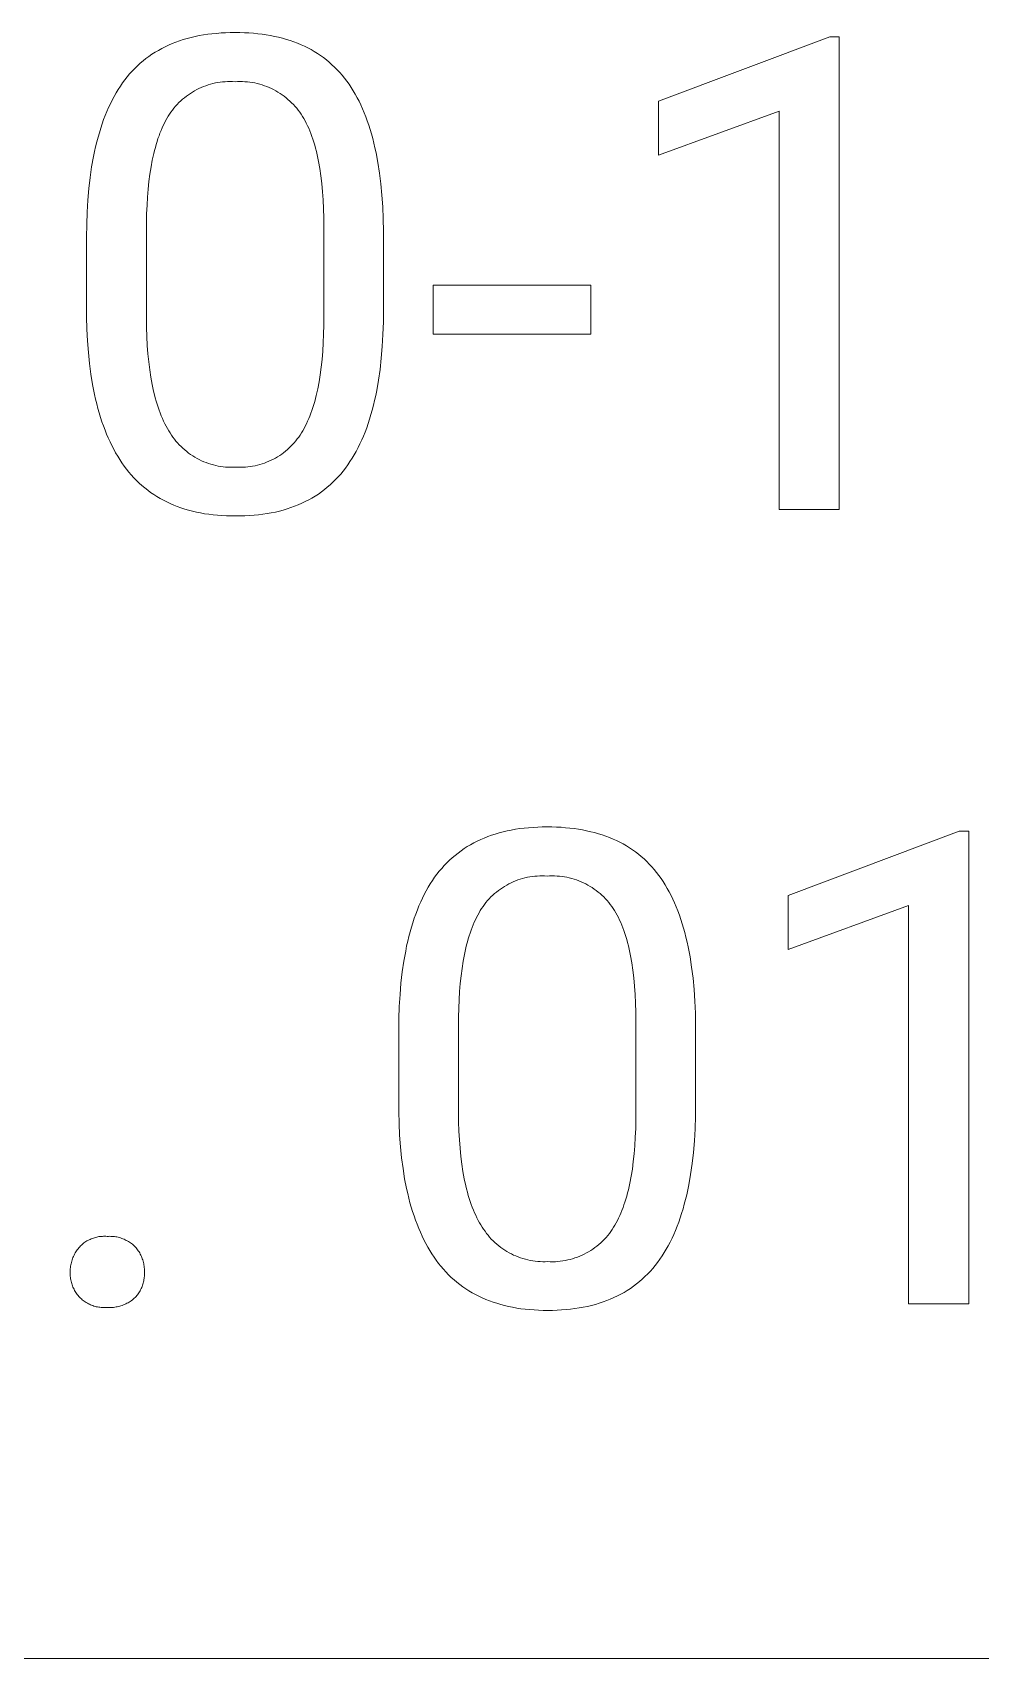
# Model space of a CAD drawing. Header units: millimetres. Extents: x 974 to 5700, y -47 to 3256.
# Drawn here: x 4645.2 to 4735.4, y 217.6 to 372.3 of the extents above; entities that cross this region are included whole.
import ezdxf

# ---------------------------------------------------------------- set-up
doc = ezdxf.new("R2010")
doc.units = ezdxf.units.MM
doc.header["$MEASUREMENT"] = 0
doc.layers.add('Domyślny', color=7, linetype='Continuous', true_color=0x000000)

msp = doc.modelspace()

# ---------------------------------------------------------------- linework, layer by layer
at = {"layer": 'Domyślny', "color": 18, "lineweight": 15, "true_color": 0x000000}
for p, q in [((4658.14, 371.07), (4658.48, 371.21)), ((4658.48, 371.21), (4658.82, 371.35)), ((4658.82, 371.35), (4659.18, 371.48)), ((4659.18, 371.48), (4659.54, 371.59)), ((4659.54, 371.59), (4659.91, 371.7)), ((4659.91, 371.7), (4660.28, 371.8)), ((4660.28, 371.8), (4660.66, 371.89)), ((4660.66, 371.89), (4661.06, 371.97)), ((4661.06, 371.97), (4661.45, 372.04)), ((4661.45, 372.04), (4661.86, 372.1)), ((4661.86, 372.1), (4662.27, 372.15)), ((4662.27, 372.15), (4662.7, 372.19)), ((4662.7, 372.19), (4663.13, 372.23)), ((4663.13, 372.23), (4663.56, 372.25)), ((4663.56, 372.25), (4664.01, 372.26)), ((4664.01, 372.26), (4664.46, 372.27)), ((4664.46, 372.27), (4664.91, 372.26)), ((4664.91, 372.26), (4665.35, 372.25)), ((4665.35, 372.25), (4665.78, 372.23)), ((4665.78, 372.23), (4666.21, 372.2)), ((4666.21, 372.2), (4666.63, 372.16)), ((4666.63, 372.16), (4667.04, 372.11)), ((4667.04, 372.11), (4667.44, 372.05)), ((4667.44, 372.05), (4667.84, 371.98)), ((4667.84, 371.98), (4668.23, 371.9)), ((4668.23, 371.9), (4668.61, 371.82)), ((4668.61, 371.82), (4668.98, 371.72)), ((4668.98, 371.72), (4669.35, 371.62)), ((4669.35, 371.62), (4669.71, 371.51)), ((4669.71, 371.51), (4670.06, 371.38)), ((4670.06, 371.38), (4670.4, 371.25)), ((4670.4, 371.25), (4670.74, 371.11)), ((4704.76, 365.75), (4721.05, 371.86)), ((4721.05, 371.86), (4721.94, 371.86)), ((4721.94, 371.86), (4721.94, 326.89)), ((4655.71, 369.57), (4655.98, 369.79)), ((4655.98, 369.79), (4656.27, 370)), ((4656.27, 370), (4656.56, 370.2)), ((4656.56, 370.2), (4656.86, 370.39)), ((4656.86, 370.39), (4657.17, 370.57)), ((4657.17, 370.57), (4657.49, 370.75)), ((4657.49, 370.75), (4657.81, 370.91)), ((4657.81, 370.91), (4658.14, 371.07)), ((4670.74, 371.11), (4671.06, 370.96)), ((4671.06, 370.96), (4671.38, 370.81)), ((4671.38, 370.81), (4671.7, 370.64)), ((4671.7, 370.64), (4672, 370.46)), ((4672, 370.46), (4672.3, 370.28)), ((4672.3, 370.28), (4672.59, 370.08)), ((4672.59, 370.08), (4672.88, 369.88)), ((4672.88, 369.88), (4673.15, 369.67)), ((4673.15, 369.67), (4673.42, 369.44)), ((4654.2, 368.05), (4654.43, 368.33)), ((4654.43, 368.33), (4654.67, 368.59)), ((4654.67, 368.59), (4654.92, 368.85)), ((4654.92, 368.85), (4655.17, 369.1)), ((4655.17, 369.1), (4655.44, 369.34)), ((4655.44, 369.34), (4655.71, 369.57)), ((4673.42, 369.44), (4673.68, 369.21)), ((4673.68, 369.21), (4673.94, 368.97)), ((4673.94, 368.97), (4674.18, 368.73)), ((4674.18, 368.73), (4674.42, 368.47)), ((4674.42, 368.47), (4674.66, 368.2)), ((4674.66, 368.2), (4674.88, 367.93)), ((4653.15, 366.53), (4653.34, 366.85)), ((4653.34, 366.85), (4653.55, 367.16)), ((4653.55, 367.16), (4653.76, 367.47)), ((4653.76, 367.47), (4653.97, 367.76)), ((4653.97, 367.76), (4654.2, 368.05)), ((4660.41, 366.61), (4660.21, 366.48)), ((4660.61, 366.73), (4660.41, 366.61)), ((4660.82, 366.84), (4660.61, 366.73)), ((4661.03, 366.94), (4660.82, 366.84)), ((4661.24, 367.04), (4661.03, 366.94)), ((4661.46, 367.13), (4661.24, 367.04)), ((4661.68, 367.21), (4661.46, 367.13)), ((4661.9, 367.29), (4661.68, 367.21)), ((4662.13, 367.36), (4661.9, 367.29)), ((4662.36, 367.41), (4662.13, 367.36)), ((4662.59, 367.47), (4662.36, 367.41)), ((4662.82, 367.51), (4662.59, 367.47)), ((4663.05, 367.55), (4662.82, 367.51)), ((4663.28, 367.57), (4663.05, 367.55)), ((4663.52, 367.59), (4663.28, 367.57)), ((4663.75, 367.61), (4663.52, 367.59)), ((4663.99, 367.61), (4663.75, 367.61)), ((4664.22, 367.61), (4663.99, 367.61)), ((4664.46, 367.59), (4664.22, 367.61)), ((4664.7, 367.61), (4664.46, 367.59)), ((4664.93, 367.61), (4664.7, 367.61)), ((4665.17, 367.61), (4664.93, 367.61)), ((4665.41, 367.59), (4665.17, 367.61)), ((4665.64, 367.57), (4665.41, 367.59)), ((4665.88, 367.55), (4665.64, 367.57)), ((4666.11, 367.51), (4665.88, 367.55)), ((4666.35, 367.47), (4666.11, 367.51)), ((4666.58, 367.41), (4666.35, 367.47)), ((4666.81, 367.36), (4666.58, 367.41)), ((4667.03, 367.29), (4666.81, 367.36)), ((4667.26, 367.21), (4667.03, 367.29)), ((4667.48, 367.13), (4667.26, 367.21)), ((4667.7, 367.04), (4667.48, 367.13)), ((4667.92, 366.94), (4667.7, 367.04)), ((4668.13, 366.84), (4667.92, 366.94)), ((4668.34, 366.72), (4668.13, 366.84)), ((4668.54, 366.61), (4668.34, 366.72)), ((4668.75, 366.48), (4668.54, 366.61)), ((4674.88, 367.93), (4675.1, 367.64)), ((4675.1, 367.64), (4675.31, 367.35)), ((4675.31, 367.35), (4675.51, 367.04)), ((4675.51, 367.04), (4675.71, 366.73)), ((4675.71, 366.73), (4675.9, 366.41)), ((4652.27, 364.75), (4652.43, 365.13)), ((4652.43, 365.13), (4652.6, 365.49)), ((4652.6, 365.49), (4652.78, 365.85)), ((4652.78, 365.85), (4652.96, 366.19)), ((4652.96, 366.19), (4653.15, 366.53)), ((4658.64, 365.07), (4658.5, 364.89)), ((4658.8, 365.25), (4658.64, 365.07)), ((4658.95, 365.43), (4658.8, 365.25)), ((4659.12, 365.6), (4658.95, 365.43)), ((4659.29, 365.76), (4659.12, 365.6)), ((4659.46, 365.92), (4659.29, 365.76)), ((4659.64, 366.07), (4659.46, 365.92)), ((4659.83, 366.21), (4659.64, 366.07)), ((4660.02, 366.35), (4659.83, 366.21)), ((4660.21, 366.48), (4660.02, 366.35)), ((4668.94, 366.35), (4668.75, 366.48)), ((4669.13, 366.21), (4668.94, 366.35)), ((4669.32, 366.06), (4669.13, 366.21)), ((4669.5, 365.91), (4669.32, 366.06)), ((4669.68, 365.75), (4669.5, 365.91)), ((4669.85, 365.59), (4669.68, 365.75)), ((4670.02, 365.42), (4669.85, 365.59)), ((4670.18, 365.24), (4670.02, 365.42)), ((4670.33, 365.06), (4670.18, 365.24)), ((4670.48, 364.88), (4670.33, 365.06)), ((4675.9, 366.41), (4676.08, 366.07)), ((4676.08, 366.07), (4676.26, 365.73)), ((4676.26, 365.73), (4676.43, 365.38)), ((4676.43, 365.38), (4676.59, 365.01)), ((4676.59, 365.01), (4676.75, 364.64)), ((4704.76, 360.59), (4704.76, 365.75)), ((4651.68, 363.16), (4651.82, 363.57)), ((4651.82, 363.57), (4651.96, 363.98)), ((4651.96, 363.98), (4652.11, 364.37)), ((4652.11, 364.37), (4652.27, 364.75)), ((4657.74, 363.66), (4657.63, 363.43)), ((4657.86, 363.88), (4657.74, 363.66)), ((4657.98, 364.1), (4657.86, 363.88)), ((4658.1, 364.3), (4657.98, 364.1)), ((4658.23, 364.5), (4658.1, 364.3)), ((4658.36, 364.7), (4658.23, 364.5)), ((4658.5, 364.89), (4658.36, 364.7)), ((4670.62, 364.68), (4670.48, 364.88)), ((4670.75, 364.49), (4670.62, 364.68)), ((4670.88, 364.29), (4670.75, 364.49)), ((4671.01, 364.08), (4670.88, 364.29)), ((4671.13, 363.86), (4671.01, 364.08)), ((4671.24, 363.64), (4671.13, 363.86)), ((4671.36, 363.4), (4671.24, 363.64)), ((4676.75, 364.64), (4676.9, 364.26)), ((4676.9, 364.26), (4677.05, 363.86)), ((4677.05, 363.86), (4677.18, 363.46)), ((4677.18, 363.46), (4677.32, 363.05)), ((4716.23, 364.79), (4704.76, 360.59)), ((4716.23, 326.89), (4716.23, 364.79)), ((4651.31, 361.86), (4651.43, 362.3)), ((4651.43, 362.3), (4651.55, 362.73)), ((4651.55, 362.73), (4651.68, 363.16)), ((4657.13, 362.18), (4657.05, 361.9)), ((4657.23, 362.44), (4657.13, 362.18)), ((4657.32, 362.7), (4657.23, 362.44)), ((4657.42, 362.95), (4657.32, 362.7)), ((4657.53, 363.19), (4657.42, 362.95)), ((4657.63, 363.43), (4657.53, 363.19)), ((4671.47, 363.16), (4671.36, 363.4)), ((4671.57, 362.91), (4671.47, 363.16)), ((4671.67, 362.66), (4671.57, 362.91)), ((4671.77, 362.39), (4671.67, 362.66)), ((4671.86, 362.12), (4671.77, 362.39)), ((4671.95, 361.84), (4671.86, 362.12)), ((4677.32, 363.05), (4677.44, 362.63)), ((4677.44, 362.63), (4677.56, 362.2)), ((4677.56, 362.2), (4677.67, 361.76)), ((4650.82, 359.49), (4651, 360.47)), ((4651, 360.47), (4651.09, 360.94)), ((4651.09, 360.94), (4651.2, 361.4)), ((4651.2, 361.4), (4651.31, 361.86)), ((4656.73, 360.75), (4656.59, 360.13)), ((4656.8, 361.05), (4656.73, 360.75)), ((4656.88, 361.34), (4656.8, 361.05)), ((4656.96, 361.63), (4656.88, 361.34)), ((4657.05, 361.9), (4656.96, 361.63)), ((4672.04, 361.56), (4671.95, 361.84)), ((4672.12, 361.26), (4672.04, 361.56)), ((4672.2, 360.96), (4672.12, 361.26)), ((4672.27, 360.65), (4672.2, 360.96)), ((4672.4, 360.01), (4672.27, 360.65)), ((4677.67, 361.76), (4677.78, 361.3)), ((4677.78, 361.3), (4677.88, 360.84)), ((4677.88, 360.84), (4678.06, 359.89)), ((4650.68, 358.47), (4650.82, 359.49)), ((4656.47, 359.48), (4656.36, 358.81)), ((4656.59, 360.13), (4656.47, 359.48)), ((4672.52, 359.34), (4672.4, 360.01)), ((4672.63, 358.63), (4672.52, 359.34)), ((4678.06, 359.89), (4678.21, 358.9)), ((4678.21, 358.9), (4678.34, 357.87)), ((4650.46, 356.32), (4650.56, 357.42)), ((4650.56, 357.42), (4650.68, 358.47)), ((4656.19, 357.38), (4656.13, 356.62)), ((4656.27, 358.11), (4656.19, 357.38)), ((4656.36, 358.81), (4656.27, 358.11)), ((4672.71, 357.9), (4672.63, 358.63)), ((4672.78, 357.13), (4672.71, 357.9)), ((4678.34, 357.87), (4678.44, 356.8)), ((4650.39, 355.19), (4650.46, 356.32)), ((4656.09, 355.84), (4656.05, 355.02)), ((4656.13, 356.62), (4656.09, 355.84)), ((4672.84, 356.34), (4672.78, 357.13)), ((4672.88, 355.51), (4672.84, 356.34)), ((4678.44, 356.8), (4678.52, 355.7)), ((4650.35, 354.01), (4650.39, 355.19)), ((4656.05, 355.02), (4656.04, 354.18)), ((4656.04, 354.18), (4656.04, 345.09)), ((4672.9, 354.65), (4672.88, 355.51)), ((4672.91, 353.76), (4672.9, 354.65)), ((4678.52, 355.7), (4678.57, 354.55)), ((4678.57, 354.55), (4678.59, 353.37)), ((4650.34, 352.8), (4650.35, 354.01)), ((4650.34, 345.21), (4650.34, 352.8)), ((4672.91, 344.44), (4672.91, 353.76)), ((4678.59, 353.37), (4678.59, 345.98)), ((4683.31, 343.59), (4683.31, 348.23)), ((4683.31, 348.23), (4698.31, 348.23)), ((4698.31, 348.23), (4698.31, 343.59)), ((4650.37, 344.05), (4650.34, 345.21)), ((4656.04, 345.09), (4656.05, 344.2)), ((4678.59, 345.98), (4678.58, 344.75)), ((4650.43, 342.93), (4650.37, 344.05)), ((4656.05, 344.2), (4656.07, 343.34)), ((4672.86, 342.75), (4672.89, 343.58)), ((4672.89, 343.58), (4672.91, 344.44)), ((4678.54, 343.56), (4678.47, 342.41)), ((4678.58, 344.75), (4678.54, 343.56)), ((4698.31, 343.59), (4683.31, 343.59)), ((4650.51, 341.84), (4650.43, 342.93)), ((4650.62, 340.79), (4650.51, 341.84)), ((4656.07, 343.34), (4656.11, 342.51)), ((4656.11, 342.51), (4656.17, 341.71)), ((4672.74, 341.17), (4672.81, 341.95)), ((4672.81, 341.95), (4672.86, 342.75)), ((4678.47, 342.41), (4678.38, 341.3)), ((4650.75, 339.77), (4650.62, 340.79)), ((4656.17, 341.71), (4656.25, 340.93)), ((4656.25, 340.93), (4656.34, 340.19)), ((4672.57, 339.72), (4672.66, 340.43)), ((4672.66, 340.43), (4672.74, 341.17)), ((4678.38, 341.3), (4678.26, 340.23)), ((4650.91, 338.79), (4650.75, 339.77)), ((4651.09, 337.85), (4650.91, 338.79)), ((4656.34, 340.19), (4656.44, 339.48)), ((4656.44, 339.48), (4656.57, 338.79)), ((4656.57, 338.79), (4656.71, 338.14)), ((4672.33, 338.38), (4672.46, 339.03)), ((4672.46, 339.03), (4672.57, 339.72)), ((4678.12, 339.21), (4677.94, 338.22)), ((4678.26, 340.23), (4678.12, 339.21)), ((4651.19, 337.4), (4651.09, 337.85)), ((4651.3, 336.95), (4651.19, 337.4)), ((4656.71, 338.14), (4656.79, 337.82)), ((4656.79, 337.82), (4656.87, 337.51)), ((4656.87, 337.51), (4656.95, 337.21)), ((4656.95, 337.21), (4657.04, 336.91)), ((4672.04, 337.16), (4672.12, 337.45)), ((4672.12, 337.45), (4672.19, 337.75)), ((4672.19, 337.75), (4672.33, 338.38)), ((4677.74, 337.27), (4677.63, 336.81)), ((4677.85, 337.74), (4677.74, 337.27)), ((4677.94, 338.22), (4677.85, 337.74)), ((4651.42, 336.51), (4651.3, 336.95)), ((4651.54, 336.08), (4651.42, 336.51)), ((4651.66, 335.66), (4651.54, 336.08)), ((4651.8, 335.25), (4651.66, 335.66)), ((4657.04, 336.91), (4657.14, 336.63)), ((4657.14, 336.63), (4657.23, 336.35)), ((4657.23, 336.35), (4657.34, 336.08)), ((4657.34, 336.08), (4657.44, 335.81)), ((4657.44, 335.81), (4657.55, 335.56)), ((4671.48, 335.54), (4671.58, 335.79)), ((4671.58, 335.79), (4671.68, 336.05)), ((4671.68, 336.05), (4671.78, 336.31)), ((4671.78, 336.31), (4671.87, 336.59)), ((4671.87, 336.59), (4671.95, 336.87)), ((4671.95, 336.87), (4672.04, 337.16)), ((4677.39, 335.92), (4677.27, 335.5)), ((4677.52, 336.36), (4677.39, 335.92)), ((4677.63, 336.81), (4677.52, 336.36)), ((4651.94, 334.85), (4651.8, 335.25)), ((4652.09, 334.45), (4651.94, 334.85)), ((4652.24, 334.07), (4652.09, 334.45)), ((4657.55, 335.56), (4657.67, 335.31)), ((4657.67, 335.31), (4657.78, 335.06)), ((4657.78, 335.06), (4657.91, 334.83)), ((4657.91, 334.83), (4658.03, 334.6)), ((4658.03, 334.6), (4658.16, 334.38)), ((4658.16, 334.38), (4658.29, 334.18)), ((4658.29, 334.18), (4658.41, 333.98)), ((4670.66, 333.98), (4670.79, 334.18)), ((4670.79, 334.18), (4670.91, 334.39)), ((4670.91, 334.39), (4671.03, 334.6)), ((4671.03, 334.6), (4671.15, 334.83)), ((4671.15, 334.83), (4671.26, 335.06)), ((4671.26, 335.06), (4671.37, 335.29)), ((4671.37, 335.29), (4671.48, 335.54)), ((4676.84, 334.27), (4676.68, 333.88)), ((4676.99, 334.67), (4676.84, 334.27)), ((4677.13, 335.08), (4676.99, 334.67)), ((4677.27, 335.5), (4677.13, 335.08)), ((4652.4, 333.7), (4652.24, 334.07)), ((4652.57, 333.33), (4652.4, 333.7)), ((4652.74, 332.98), (4652.57, 333.33)), ((4652.92, 332.63), (4652.74, 332.98)), ((4653.1, 332.29), (4652.92, 332.63)), ((4658.41, 333.98), (4658.55, 333.78)), ((4658.55, 333.78), (4658.69, 333.59)), ((4658.69, 333.59), (4658.84, 333.41)), ((4658.84, 333.41), (4659, 333.23)), ((4659, 333.23), (4659.16, 333.05)), ((4659.16, 333.05), (4659.33, 332.88)), ((4659.33, 332.88), (4659.5, 332.72)), ((4659.5, 332.72), (4659.68, 332.56)), ((4659.68, 332.56), (4659.86, 332.41)), ((4669.27, 332.44), (4669.44, 332.59)), ((4669.44, 332.59), (4669.62, 332.75)), ((4669.62, 332.75), (4669.78, 332.91)), ((4669.78, 332.91), (4669.94, 333.08)), ((4669.94, 333.08), (4670.1, 333.25)), ((4670.1, 333.25), (4670.25, 333.42)), ((4670.25, 333.42), (4670.39, 333.61)), ((4670.39, 333.61), (4670.53, 333.79)), ((4670.53, 333.79), (4670.66, 333.98)), ((4676.17, 332.78), (4675.99, 332.43)), ((4676.35, 333.14), (4676.17, 332.78)), ((4676.52, 333.51), (4676.35, 333.14)), ((4676.68, 333.88), (4676.52, 333.51)), ((4653.3, 331.96), (4653.1, 332.29)), ((4653.5, 331.64), (4653.3, 331.96)), ((4653.7, 331.33), (4653.5, 331.64)), ((4653.91, 331.03), (4653.7, 331.33)), ((4654.13, 330.74), (4653.91, 331.03)), ((4659.86, 332.41), (4660.05, 332.26)), ((4660.05, 332.26), (4660.24, 332.13)), ((4660.24, 332.13), (4660.44, 331.99)), ((4660.44, 331.99), (4660.65, 331.87)), ((4660.65, 331.87), (4660.85, 331.75)), ((4660.85, 331.75), (4661.06, 331.64)), ((4661.06, 331.64), (4661.28, 331.54)), ((4661.28, 331.54), (4661.5, 331.44)), ((4661.5, 331.44), (4661.72, 331.36)), ((4661.72, 331.36), (4661.94, 331.28)), ((4661.94, 331.28), (4662.17, 331.2)), ((4662.17, 331.2), (4662.4, 331.14)), ((4662.4, 331.14), (4662.63, 331.08)), ((4662.63, 331.08), (4662.86, 331.03)), ((4662.86, 331.03), (4663.1, 330.99)), ((4663.1, 330.99), (4663.33, 330.96)), ((4665.91, 330.98), (4666.14, 331.01)), ((4666.14, 331.01), (4666.37, 331.06)), ((4666.37, 331.06), (4666.59, 331.11)), ((4666.59, 331.11), (4666.82, 331.17)), ((4666.82, 331.17), (4667.04, 331.24)), ((4667.04, 331.24), (4667.26, 331.31)), ((4667.26, 331.31), (4667.47, 331.39)), ((4667.47, 331.39), (4667.69, 331.48)), ((4667.69, 331.48), (4667.9, 331.58)), ((4667.9, 331.58), (4668.11, 331.68)), ((4668.11, 331.68), (4668.31, 331.79)), ((4668.31, 331.79), (4668.51, 331.91)), ((4668.51, 331.91), (4668.71, 332.03)), ((4668.71, 332.03), (4668.9, 332.16)), ((4668.9, 332.16), (4669.08, 332.3)), ((4669.08, 332.3), (4669.27, 332.44)), ((4675.19, 331.14), (4674.98, 330.84)), ((4675.4, 331.45), (4675.19, 331.14)), ((4675.61, 331.77), (4675.4, 331.45)), ((4675.8, 332.09), (4675.61, 331.77)), ((4675.99, 332.43), (4675.8, 332.09)), ((4654.36, 330.45), (4654.13, 330.74)), ((4654.59, 330.18), (4654.36, 330.45)), ((4654.83, 329.91), (4654.59, 330.18)), ((4655.08, 329.66), (4654.83, 329.91)), ((4655.34, 329.41), (4655.08, 329.66)), ((4663.33, 330.96), (4663.57, 330.94)), ((4663.57, 330.94), (4663.81, 330.92)), ((4663.81, 330.92), (4664.05, 330.91)), ((4664.05, 330.91), (4664.28, 330.91)), ((4664.28, 330.91), (4664.52, 330.92)), ((4664.52, 330.92), (4664.75, 330.91)), ((4664.75, 330.91), (4664.99, 330.91)), ((4664.99, 330.91), (4665.22, 330.91)), ((4665.22, 330.91), (4665.45, 330.93)), ((4665.45, 330.93), (4665.68, 330.95)), ((4665.68, 330.95), (4665.91, 330.98)), ((4673.78, 329.49), (4673.51, 329.25)), ((4674.03, 329.74), (4673.78, 329.49)), ((4674.28, 330), (4674.03, 329.74)), ((4674.52, 330.27), (4674.28, 330)), ((4674.75, 330.55), (4674.52, 330.27)), ((4674.98, 330.84), (4674.75, 330.55)), ((4655.6, 329.18), (4655.34, 329.41)), ((4655.87, 328.95), (4655.6, 329.18)), ((4656.15, 328.73), (4655.87, 328.95)), ((4656.43, 328.52), (4656.15, 328.73)), ((4656.72, 328.32), (4656.43, 328.52)), ((4657.02, 328.13), (4656.72, 328.32)), ((4657.33, 327.95), (4657.02, 328.13)), ((4657.64, 327.78), (4657.33, 327.95)), ((4671.78, 327.99), (4671.47, 327.82)), ((4672.09, 328.18), (4671.78, 327.99)), ((4672.39, 328.37), (4672.09, 328.18)), ((4672.68, 328.58), (4672.39, 328.37)), ((4672.97, 328.79), (4672.68, 328.58)), ((4673.24, 329.01), (4672.97, 328.79)), ((4673.51, 329.25), (4673.24, 329.01)), ((4657.96, 327.62), (4657.64, 327.78)), ((4658.29, 327.46), (4657.96, 327.62)), ((4658.63, 327.32), (4658.29, 327.46)), ((4658.97, 327.18), (4658.63, 327.32)), ((4659.32, 327.06), (4658.97, 327.18)), ((4659.68, 326.94), (4659.32, 327.06)), ((4660.04, 326.84), (4659.68, 326.94)), ((4660.41, 326.74), (4660.04, 326.84)), ((4660.79, 326.65), (4660.41, 326.74)), ((4661.18, 326.57), (4660.79, 326.65)), ((4661.57, 326.5), (4661.18, 326.57)), ((4661.97, 326.44), (4661.57, 326.5)), ((4662.38, 326.39), (4661.97, 326.44)), ((4662.79, 326.35), (4662.38, 326.39)), ((4663.21, 326.32), (4662.79, 326.35)), ((4666.27, 326.35), (4665.85, 326.32)), ((4666.69, 326.4), (4666.27, 326.35)), ((4667.11, 326.45), (4666.69, 326.4)), ((4667.51, 326.51), (4667.11, 326.45)), ((4667.91, 326.58), (4667.51, 326.51)), ((4668.3, 326.66), (4667.91, 326.58)), ((4668.68, 326.75), (4668.3, 326.66)), ((4669.05, 326.85), (4668.68, 326.75)), ((4669.42, 326.96), (4669.05, 326.85)), ((4669.78, 327.08), (4669.42, 326.96)), ((4670.13, 327.21), (4669.78, 327.08)), ((4670.48, 327.35), (4670.13, 327.21)), ((4670.81, 327.49), (4670.48, 327.35)), ((4671.14, 327.65), (4670.81, 327.49)), ((4671.47, 327.82), (4671.14, 327.65)), ((4721.94, 326.89), (4716.23, 326.89)), ((4663.64, 326.3), (4663.21, 326.32)), ((4664.08, 326.28), (4663.64, 326.3)), ((4664.52, 326.28), (4664.08, 326.28)), ((4664.97, 326.28), (4664.52, 326.28)), ((4665.41, 326.3), (4664.97, 326.28)), ((4665.85, 326.32), (4665.41, 326.3)), ((4687.51, 295.35), (4687.84, 295.5)), ((4687.84, 295.5), (4688.18, 295.65)), ((4688.18, 295.65), (4688.52, 295.79)), ((4688.52, 295.79), (4688.87, 295.91)), ((4688.87, 295.91), (4689.23, 296.03)), ((4689.23, 296.03), (4689.6, 296.14)), ((4689.6, 296.14), (4689.98, 296.24)), ((4689.98, 296.24), (4690.36, 296.33)), ((4690.36, 296.33), (4690.75, 296.41)), ((4690.75, 296.41), (4691.15, 296.48)), ((4691.15, 296.48), (4691.56, 296.54)), ((4691.56, 296.54), (4691.97, 296.59)), ((4691.97, 296.59), (4692.39, 296.63)), ((4692.39, 296.63), (4692.82, 296.66)), ((4692.82, 296.66), (4693.26, 296.69)), ((4693.26, 296.69), (4693.7, 296.7)), ((4693.7, 296.7), (4694.16, 296.71)), ((4694.16, 296.71), (4694.61, 296.7)), ((4694.61, 296.7), (4695.05, 296.69)), ((4695.05, 296.69), (4695.48, 296.67)), ((4695.48, 296.67), (4695.91, 296.63)), ((4695.91, 296.63), (4696.33, 296.59)), ((4696.33, 296.59), (4696.74, 296.54)), ((4696.74, 296.54), (4697.14, 296.49)), ((4697.14, 296.49), (4697.54, 296.42)), ((4697.54, 296.42), (4697.92, 296.34)), ((4697.92, 296.34), (4698.31, 296.25)), ((4698.31, 296.25), (4698.68, 296.16)), ((4698.68, 296.16), (4699.04, 296.06)), ((4699.04, 296.06), (4699.4, 295.94)), ((4699.4, 295.94), (4699.75, 295.82)), ((4699.75, 295.82), (4700.1, 295.69)), ((4700.1, 295.69), (4700.43, 295.55)), ((4700.43, 295.55), (4700.76, 295.4)), ((4717.08, 290.19), (4733.37, 296.3)), ((4733.37, 296.3), (4734.27, 296.3)), ((4734.27, 296.3), (4734.27, 251.33)), ((4685.13, 293.77), (4685.4, 294)), ((4685.4, 294), (4685.68, 294.22)), ((4685.68, 294.22), (4685.97, 294.44)), ((4685.97, 294.44), (4686.26, 294.64)), ((4686.26, 294.64), (4686.56, 294.83)), ((4686.56, 294.83), (4686.87, 295.01)), ((4686.87, 295.01), (4687.18, 295.19)), ((4687.18, 295.19), (4687.51, 295.35)), ((4700.76, 295.4), (4701.08, 295.25)), ((4701.08, 295.25), (4701.4, 295.08)), ((4701.4, 295.08), (4701.7, 294.9)), ((4701.7, 294.9), (4702, 294.72)), ((4702, 294.72), (4702.29, 294.52)), ((4702.29, 294.52), (4702.57, 294.32)), ((4702.57, 294.32), (4702.85, 294.11)), ((4702.85, 294.11), (4703.12, 293.89)), ((4703.12, 293.89), (4703.38, 293.66)), ((4683.67, 292.2), (4683.9, 292.49)), ((4683.9, 292.49), (4684.13, 292.76)), ((4684.13, 292.76), (4684.37, 293.03)), ((4684.37, 293.03), (4684.62, 293.29)), ((4684.62, 293.29), (4684.87, 293.54)), ((4684.87, 293.54), (4685.13, 293.77)), ((4703.38, 293.66), (4703.64, 293.42)), ((4703.64, 293.42), (4703.88, 293.17)), ((4703.88, 293.17), (4704.12, 292.92)), ((4704.12, 292.92), (4704.35, 292.65)), ((4704.35, 292.65), (4704.58, 292.38)), ((4704.58, 292.38), (4704.8, 292.09)), ((4682.66, 290.63), (4682.85, 290.96)), ((4682.85, 290.96), (4683.04, 291.29)), ((4683.04, 291.29), (4683.24, 291.6)), ((4683.24, 291.6), (4683.45, 291.91)), ((4683.45, 291.91), (4683.67, 292.2)), ((4689.71, 290.79), (4689.52, 290.65)), ((4689.91, 290.92), (4689.71, 290.79)), ((4690.1, 291.05), (4689.91, 290.92)), ((4690.31, 291.17), (4690.1, 291.05)), ((4690.51, 291.28), (4690.31, 291.17)), ((4690.73, 291.39), (4690.51, 291.28)), ((4690.94, 291.48), (4690.73, 291.39)), ((4691.16, 291.57), (4690.94, 291.48)), ((4691.38, 291.66), (4691.16, 291.57)), ((4691.6, 291.73), (4691.38, 291.66)), ((4691.83, 291.8), (4691.6, 291.73)), ((4692.05, 291.86), (4691.83, 291.8)), ((4692.28, 291.91), (4692.05, 291.86)), ((4692.51, 291.95), (4692.28, 291.91)), ((4692.75, 291.99), (4692.51, 291.95)), ((4692.98, 292.01), (4692.75, 291.99)), ((4693.22, 292.03), (4692.98, 292.01)), ((4693.45, 292.05), (4693.22, 292.03)), ((4693.69, 292.05), (4693.45, 292.05)), ((4693.92, 292.04), (4693.69, 292.05)), ((4694.16, 292.03), (4693.92, 292.04)), ((4694.39, 292.04), (4694.16, 292.03)), ((4694.63, 292.05), (4694.39, 292.04)), ((4694.87, 292.05), (4694.63, 292.05)), ((4695.1, 292.03), (4694.87, 292.05)), ((4695.34, 292.01), (4695.1, 292.03)), ((4695.58, 291.99), (4695.34, 292.01)), ((4695.81, 291.95), (4695.58, 291.99)), ((4696.04, 291.91), (4695.81, 291.95)), ((4696.27, 291.86), (4696.04, 291.91)), ((4696.5, 291.8), (4696.27, 291.86)), ((4696.73, 291.73), (4696.5, 291.8)), ((4696.96, 291.66), (4696.73, 291.73)), ((4697.18, 291.57), (4696.96, 291.66)), ((4697.4, 291.48), (4697.18, 291.57)), ((4697.61, 291.39), (4697.4, 291.48)), ((4697.83, 291.28), (4697.61, 291.39)), ((4698.04, 291.17), (4697.83, 291.28)), ((4698.24, 291.05), (4698.04, 291.17)), ((4698.44, 290.93), (4698.24, 291.05)), ((4698.64, 290.79), (4698.44, 290.93)), ((4698.83, 290.66), (4698.64, 290.79)), ((4704.8, 292.09), (4705.01, 291.8)), ((4705.01, 291.8), (4705.21, 291.5)), ((4705.21, 291.5), (4705.4, 291.18)), ((4705.4, 291.18), (4705.59, 290.86)), ((4705.59, 290.86), (4705.78, 290.53)), ((4681.96, 289.19), (4682.13, 289.57)), ((4682.13, 289.57), (4682.3, 289.93)), ((4682.3, 289.93), (4682.47, 290.28)), ((4682.47, 290.28), (4682.66, 290.63)), ((4688.19, 289.33), (4688.06, 289.14)), ((4688.34, 289.51), (4688.19, 289.33)), ((4688.49, 289.69), (4688.34, 289.51)), ((4688.65, 289.87), (4688.49, 289.69)), ((4688.81, 290.04), (4688.65, 289.87)), ((4688.98, 290.2), (4688.81, 290.04)), ((4689.16, 290.36), (4688.98, 290.2)), ((4689.34, 290.51), (4689.16, 290.36)), ((4689.52, 290.65), (4689.34, 290.51)), ((4699.02, 290.51), (4698.83, 290.66)), ((4699.2, 290.36), (4699.02, 290.51)), ((4699.38, 290.2), (4699.2, 290.36)), ((4699.55, 290.04), (4699.38, 290.2)), ((4699.71, 289.87), (4699.55, 290.04)), ((4699.87, 289.69), (4699.71, 289.87)), ((4700.03, 289.51), (4699.87, 289.69)), ((4700.17, 289.33), (4700.03, 289.51)), ((4700.32, 289.14), (4700.17, 289.33)), ((4705.78, 290.53), (4705.96, 290.18)), ((4705.96, 290.18), (4706.13, 289.83)), ((4706.13, 289.83), (4706.29, 289.47)), ((4706.29, 289.47), (4706.45, 289.09)), ((4717.08, 285.03), (4717.08, 290.19)), ((4728.56, 289.23), (4717.08, 285.03)), ((4728.56, 251.33), (4728.56, 289.23)), ((4681.38, 287.59), (4681.51, 288.01)), ((4681.51, 288.01), (4681.66, 288.41)), ((4681.66, 288.41), (4681.81, 288.81)), ((4681.81, 288.81), (4681.96, 289.19)), ((4687.33, 287.87), (4687.22, 287.63)), ((4687.44, 288.1), (4687.33, 287.87)), ((4687.56, 288.32), (4687.44, 288.1)), ((4687.68, 288.53), (4687.56, 288.32)), ((4687.8, 288.74), (4687.68, 288.53)), ((4687.92, 288.94), (4687.8, 288.74)), ((4688.06, 289.14), (4687.92, 288.94)), ((4700.45, 288.94), (4700.32, 289.14)), ((4700.58, 288.74), (4700.45, 288.94)), ((4700.7, 288.53), (4700.58, 288.74)), ((4700.82, 288.31), (4700.7, 288.53)), ((4700.94, 288.08), (4700.82, 288.31)), ((4701.05, 287.85), (4700.94, 288.08)), ((4701.16, 287.61), (4701.05, 287.85)), ((4706.45, 289.09), (4706.6, 288.71)), ((4706.6, 288.71), (4706.74, 288.32)), ((4706.74, 288.32), (4706.88, 287.91)), ((4706.88, 287.91), (4707.01, 287.5)), ((4680.9, 285.84), (4681.01, 286.29)), ((4681.01, 286.29), (4681.12, 286.74)), ((4681.12, 286.74), (4681.25, 287.17)), ((4681.25, 287.17), (4681.38, 287.59)), ((4686.74, 286.34), (4686.66, 286.06)), ((4686.83, 286.61), (4686.74, 286.34)), ((4686.92, 286.88), (4686.83, 286.61)), ((4687.02, 287.13), (4686.92, 286.88)), ((4687.12, 287.39), (4687.02, 287.13)), ((4687.22, 287.63), (4687.12, 287.39)), ((4701.27, 287.36), (4701.16, 287.61)), ((4701.37, 287.1), (4701.27, 287.36)), ((4701.47, 286.84), (4701.37, 287.1)), ((4701.56, 286.57), (4701.47, 286.84)), ((4701.65, 286.29), (4701.56, 286.57)), ((4701.73, 286), (4701.65, 286.29)), ((4707.01, 287.5), (4707.14, 287.08)), ((4707.14, 287.08), (4707.26, 286.65)), ((4707.26, 286.65), (4707.37, 286.21)), ((4707.37, 286.21), (4707.48, 285.75)), ((4680.52, 283.93), (4680.7, 284.9)), ((4680.7, 284.9), (4680.79, 285.38)), ((4680.79, 285.38), (4680.9, 285.84)), ((4686.43, 285.19), (4686.29, 284.57)), ((4686.5, 285.49), (4686.43, 285.19)), ((4686.58, 285.78), (4686.5, 285.49)), ((4686.66, 286.06), (4686.58, 285.78)), ((4701.82, 285.7), (4701.73, 286)), ((4701.89, 285.4), (4701.82, 285.7)), ((4701.97, 285.09), (4701.89, 285.4)), ((4702.1, 284.45), (4701.97, 285.09)), ((4707.48, 285.75), (4707.58, 285.29)), ((4707.58, 285.29), (4707.76, 284.34)), ((4680.37, 282.91), (4680.52, 283.93)), ((4686.06, 283.25), (4685.97, 282.54)), ((4686.17, 283.92), (4686.06, 283.25)), ((4686.29, 284.57), (4686.17, 283.92)), ((4702.22, 283.78), (4702.1, 284.45)), ((4702.32, 283.07), (4702.22, 283.78)), ((4702.41, 282.34), (4702.32, 283.07)), ((4707.76, 284.34), (4707.91, 283.35)), ((4707.91, 283.35), (4708.04, 282.32)), ((4680.16, 280.76), (4680.25, 281.85)), ((4680.25, 281.85), (4680.37, 282.91)), ((4685.89, 281.81), (4685.83, 281.06)), ((4685.97, 282.54), (4685.89, 281.81)), ((4702.48, 281.57), (4702.41, 282.34)), ((4702.54, 280.77), (4702.48, 281.57)), ((4708.04, 282.32), (4708.14, 281.25)), ((4680.09, 279.62), (4680.16, 280.76)), ((4685.78, 280.27), (4685.75, 279.46)), ((4685.83, 281.06), (4685.78, 280.27)), ((4702.58, 279.95), (4702.54, 280.77)), ((4702.6, 279.09), (4702.58, 279.95)), ((4708.14, 281.25), (4708.22, 280.14)), ((4708.22, 280.14), (4708.27, 278.99)), ((4680.04, 277.24), (4680.05, 278.45)), ((4680.05, 278.45), (4680.09, 279.62)), ((4685.75, 279.46), (4685.74, 278.62)), ((4685.74, 278.62), (4685.74, 269.52)), ((4702.61, 278.2), (4702.6, 279.09)), ((4708.27, 278.99), (4708.29, 277.8)), ((4680.04, 269.65), (4680.04, 277.24)), ((4702.61, 268.88), (4702.61, 278.2)), ((4708.29, 277.8), (4708.29, 270.42)), ((4680.07, 268.49), (4680.04, 269.65)), ((4685.74, 269.52), (4685.74, 268.64)), ((4708.28, 269.19), (4708.24, 268)), ((4708.29, 270.42), (4708.28, 269.19)), ((4680.12, 267.37), (4680.07, 268.49)), ((4685.74, 268.64), (4685.77, 267.78)), ((4685.77, 267.78), (4685.81, 266.95)), ((4702.55, 267.19), (4702.59, 268.02)), ((4702.59, 268.02), (4702.61, 268.88)), ((4708.24, 268), (4708.17, 266.86)), ((4680.21, 266.28), (4680.12, 267.37)), ((4680.31, 265.23), (4680.21, 266.28)), ((4685.81, 266.95), (4685.87, 266.15)), ((4685.87, 266.15), (4685.94, 265.37)), ((4702.44, 265.61), (4702.51, 266.38)), ((4702.51, 266.38), (4702.55, 267.19)), ((4708.17, 266.86), (4708.08, 265.75)), ((4680.45, 264.22), (4680.31, 265.23)), ((4685.94, 265.37), (4686.03, 264.63)), ((4686.03, 264.63), (4686.14, 263.92)), ((4702.27, 264.15), (4702.36, 264.87)), ((4702.36, 264.87), (4702.44, 265.61)), ((4707.96, 264.68), (4707.81, 263.65)), ((4708.08, 265.75), (4707.96, 264.68)), ((4680.6, 263.24), (4680.45, 264.22)), ((4680.79, 262.3), (4680.6, 263.24)), ((4686.14, 263.92), (4686.27, 263.24)), ((4686.27, 263.24), (4686.41, 262.58)), ((4702.03, 262.82), (4702.16, 263.47)), ((4702.16, 263.47), (4702.27, 264.15)), ((4707.81, 263.65), (4707.64, 262.67)), ((4680.89, 261.85), (4680.79, 262.3)), ((4681, 261.4), (4680.89, 261.85)), ((4681.11, 260.96), (4681, 261.4)), ((4686.41, 262.58), (4686.48, 262.27)), ((4686.48, 262.27), (4686.57, 261.96)), ((4686.57, 261.96), (4686.65, 261.66)), ((4686.65, 261.66), (4686.74, 261.36)), ((4701.65, 261.3), (4701.73, 261.59)), ((4701.73, 261.59), (4701.81, 261.89)), ((4701.81, 261.89), (4701.89, 262.19)), ((4701.89, 262.19), (4702.03, 262.82)), ((4707.44, 261.72), (4707.33, 261.26)), ((4707.54, 262.19), (4707.44, 261.72)), ((4707.64, 262.67), (4707.54, 262.19)), ((4681.23, 260.53), (4681.11, 260.96)), ((4681.36, 260.11), (4681.23, 260.53)), ((4681.5, 259.7), (4681.36, 260.11)), ((4686.74, 261.36), (4686.83, 261.08)), ((4686.83, 261.08), (4686.93, 260.8)), ((4686.93, 260.8), (4687.03, 260.53)), ((4687.03, 260.53), (4687.14, 260.26)), ((4687.14, 260.26), (4687.25, 260.01)), ((4687.25, 260.01), (4687.36, 259.76)), ((4701.07, 259.73), (4701.18, 259.98)), ((4701.18, 259.98), (4701.28, 260.23)), ((4701.28, 260.23), (4701.38, 260.49)), ((4701.38, 260.49), (4701.47, 260.75)), ((4701.47, 260.75), (4701.56, 261.02)), ((4701.56, 261.02), (4701.65, 261.3)), ((4706.96, 259.94), (4706.83, 259.53)), ((4707.09, 260.37), (4706.96, 259.94)), ((4707.21, 260.81), (4707.09, 260.37)), ((4707.33, 261.26), (4707.21, 260.81)), ((4681.64, 259.3), (4681.5, 259.7)), ((4681.78, 258.91), (4681.64, 259.3)), ((4681.94, 258.52), (4681.78, 258.91)), ((4682.1, 258.15), (4681.94, 258.52)), ((4687.36, 259.76), (4687.48, 259.52)), ((4687.48, 259.52), (4687.6, 259.28)), ((4687.6, 259.28), (4687.73, 259.06)), ((4687.73, 259.06), (4687.86, 258.84)), ((4687.86, 258.84), (4687.98, 258.63)), ((4687.98, 258.63), (4688.11, 258.43)), ((4688.11, 258.43), (4688.25, 258.24)), ((4700.22, 258.22), (4700.35, 258.42)), ((4700.35, 258.42), (4700.48, 258.62)), ((4700.48, 258.62), (4700.61, 258.83)), ((4700.61, 258.83), (4700.73, 259.04)), ((4700.73, 259.04), (4700.85, 259.26)), ((4700.85, 259.26), (4700.96, 259.49)), ((4700.96, 259.49), (4701.07, 259.73)), ((4706.38, 258.33), (4706.22, 257.95)), ((4706.53, 258.72), (4706.38, 258.33)), ((4706.68, 259.12), (4706.53, 258.72)), ((4706.83, 259.53), (4706.68, 259.12)), ((4649.6, 256.67), (4649.68, 256.77)), ((4649.68, 256.77), (4649.75, 256.85)), ((4649.75, 256.85), (4649.84, 256.92)), ((4649.84, 256.92), (4649.92, 256.99)), ((4649.92, 256.99), (4650.01, 257.07)), ((4650.01, 257.07), (4650.09, 257.13)), ((4650.09, 257.13), (4650.18, 257.2)), ((4650.18, 257.2), (4650.28, 257.26)), ((4650.28, 257.26), (4650.37, 257.32)), ((4650.37, 257.32), (4650.47, 257.37)), ((4650.47, 257.37), (4650.57, 257.42)), ((4650.57, 257.42), (4650.67, 257.47)), ((4650.67, 257.47), (4650.77, 257.51)), ((4650.77, 257.51), (4650.87, 257.56)), ((4650.87, 257.56), (4650.98, 257.59)), ((4650.98, 257.59), (4651.08, 257.63)), ((4651.08, 257.63), (4651.19, 257.66)), ((4651.19, 257.66), (4651.3, 257.69)), ((4651.3, 257.69), (4651.4, 257.71)), ((4651.4, 257.71), (4651.51, 257.73)), ((4651.51, 257.73), (4651.62, 257.74)), ((4651.62, 257.74), (4651.73, 257.76)), ((4651.73, 257.76), (4651.85, 257.76)), ((4651.85, 257.76), (4651.96, 257.77)), ((4651.96, 257.77), (4652.07, 257.77)), ((4652.07, 257.77), (4652.18, 257.77)), ((4652.18, 257.77), (4652.29, 257.76)), ((4652.29, 257.76), (4652.41, 257.76)), ((4652.41, 257.76), (4652.52, 257.77)), ((4652.52, 257.77), (4652.64, 257.76)), ((4652.64, 257.76), (4652.76, 257.76)), ((4652.76, 257.76), (4652.88, 257.75)), ((4652.88, 257.75), (4652.99, 257.73)), ((4652.99, 257.73), (4653.11, 257.72)), ((4653.11, 257.72), (4653.22, 257.7)), ((4653.22, 257.7), (4653.34, 257.67)), ((4653.34, 257.67), (4653.45, 257.64)), ((4653.45, 257.64), (4653.57, 257.61)), ((4653.57, 257.61), (4653.68, 257.57)), ((4653.68, 257.57), (4653.79, 257.53)), ((4653.79, 257.53), (4653.9, 257.48)), ((4653.9, 257.48), (4654, 257.44)), ((4654, 257.44), (4654.11, 257.38)), ((4654.11, 257.38), (4654.21, 257.33)), ((4654.21, 257.33), (4654.32, 257.27)), ((4654.32, 257.27), (4654.42, 257.21)), ((4654.42, 257.21), (4654.51, 257.14)), ((4654.51, 257.14), (4654.61, 257.07)), ((4654.61, 257.07), (4654.7, 257)), ((4654.7, 257), (4654.79, 256.93)), ((4654.79, 256.93), (4654.88, 256.85)), ((4654.88, 256.85), (4654.96, 256.77)), ((4654.96, 256.77), (4655.04, 256.67)), ((4682.26, 257.78), (4682.1, 258.15)), ((4682.44, 257.43), (4682.26, 257.78)), ((4682.62, 257.08), (4682.44, 257.43)), ((4682.8, 256.74), (4682.62, 257.08)), ((4682.99, 256.42), (4682.8, 256.74)), ((4688.25, 258.24), (4688.39, 258.04)), ((4688.39, 258.04), (4688.54, 257.86)), ((4688.54, 257.86), (4688.69, 257.68)), ((4688.69, 257.68), (4688.85, 257.5)), ((4688.85, 257.5), (4689.02, 257.33)), ((4689.02, 257.33), (4689.19, 257.17)), ((4689.19, 257.17), (4689.37, 257.01)), ((4689.37, 257.01), (4689.56, 256.86)), ((4689.56, 256.86), (4689.75, 256.71)), ((4698.71, 256.69), (4698.9, 256.84)), ((4698.9, 256.84), (4699.09, 256.99)), ((4699.09, 256.99), (4699.27, 257.15)), ((4699.27, 257.15), (4699.44, 257.31)), ((4699.44, 257.31), (4699.61, 257.48)), ((4699.61, 257.48), (4699.77, 257.66)), ((4699.77, 257.66), (4699.93, 257.84)), ((4699.93, 257.84), (4700.08, 258.03)), ((4700.08, 258.03), (4700.22, 258.22)), ((4705.69, 256.87), (4705.5, 256.54)), ((4705.87, 257.22), (4705.69, 256.87)), ((4706.05, 257.58), (4705.87, 257.22)), ((4706.22, 257.95), (4706.05, 257.58)), ((4648.86, 255.16), (4648.89, 255.28)), ((4648.89, 255.28), (4648.92, 255.39)), ((4648.92, 255.39), (4648.96, 255.51)), ((4648.96, 255.51), (4648.99, 255.62)), ((4648.99, 255.62), (4649.04, 255.74)), ((4649.04, 255.74), (4649.09, 255.85)), ((4649.09, 255.85), (4649.14, 255.96)), ((4649.14, 255.96), (4649.19, 256.07)), ((4649.19, 256.07), (4649.25, 256.18)), ((4649.25, 256.18), (4649.31, 256.28)), ((4649.31, 256.28), (4649.38, 256.38)), ((4649.38, 256.38), (4649.45, 256.48)), ((4649.45, 256.48), (4649.52, 256.58)), ((4649.52, 256.58), (4649.6, 256.67)), ((4655.04, 256.67), (4655.12, 256.58)), ((4655.12, 256.58), (4655.19, 256.48)), ((4655.19, 256.48), (4655.26, 256.38)), ((4655.26, 256.38), (4655.33, 256.28)), ((4655.33, 256.28), (4655.39, 256.18)), ((4655.39, 256.18), (4655.45, 256.07)), ((4655.45, 256.07), (4655.5, 255.96)), ((4655.5, 255.96), (4655.55, 255.85)), ((4655.55, 255.85), (4655.6, 255.74)), ((4655.6, 255.74), (4655.64, 255.62)), ((4655.64, 255.62), (4655.68, 255.51)), ((4655.68, 255.51), (4655.72, 255.39)), ((4655.72, 255.39), (4655.75, 255.28)), ((4655.75, 255.28), (4655.78, 255.16)), ((4683.19, 256.1), (4682.99, 256.42)), ((4683.4, 255.79), (4683.19, 256.1)), ((4683.61, 255.48), (4683.4, 255.79)), ((4683.83, 255.19), (4683.61, 255.48)), ((4689.75, 256.71), (4689.94, 256.57)), ((4689.94, 256.57), (4690.14, 256.44)), ((4690.14, 256.44), (4690.34, 256.32)), ((4690.34, 256.32), (4690.55, 256.2)), ((4690.55, 256.2), (4690.76, 256.09)), ((4690.76, 256.09), (4690.97, 255.98)), ((4690.97, 255.98), (4691.19, 255.89)), ((4691.19, 255.89), (4691.41, 255.8)), ((4691.41, 255.8), (4691.64, 255.72)), ((4691.64, 255.72), (4691.86, 255.65)), ((4691.86, 255.65), (4692.09, 255.58)), ((4692.09, 255.58), (4692.33, 255.52)), ((4692.33, 255.52), (4692.56, 255.47)), ((4692.56, 255.47), (4692.79, 255.43)), ((4692.79, 255.43), (4693.03, 255.4)), ((4693.03, 255.4), (4693.27, 255.38)), ((4693.27, 255.38), (4693.5, 255.36)), ((4693.5, 255.36), (4693.74, 255.35)), ((4693.74, 255.35), (4693.98, 255.35)), ((4693.98, 255.35), (4694.22, 255.36)), ((4694.22, 255.36), (4694.46, 255.35)), ((4694.46, 255.35), (4694.7, 255.35)), ((4694.7, 255.35), (4694.94, 255.35)), ((4694.94, 255.35), (4695.18, 255.37)), ((4695.18, 255.37), (4695.41, 255.39)), ((4695.41, 255.39), (4695.65, 255.42)), ((4695.65, 255.42), (4695.89, 255.46)), ((4695.89, 255.46), (4696.12, 255.51)), ((4696.12, 255.51), (4696.35, 255.57)), ((4696.35, 255.57), (4696.58, 255.63)), ((4696.58, 255.63), (4696.81, 255.7)), ((4696.81, 255.7), (4697.04, 255.78)), ((4697.04, 255.78), (4697.26, 255.87)), ((4697.26, 255.87), (4697.48, 255.97)), ((4697.48, 255.97), (4697.69, 256.07)), ((4697.69, 256.07), (4697.91, 256.18)), ((4697.91, 256.18), (4698.11, 256.3)), ((4698.11, 256.3), (4698.32, 256.42)), ((4698.32, 256.42), (4698.52, 256.55)), ((4698.52, 256.55), (4698.71, 256.69)), ((4704.67, 255.28), (4704.45, 254.99)), ((4704.89, 255.58), (4704.67, 255.28)), ((4705.1, 255.89), (4704.89, 255.58)), ((4705.3, 256.21), (4705.1, 255.89)), ((4705.5, 256.54), (4705.3, 256.21)), ((4648.78, 254.55), (4648.79, 254.68)), ((4648.78, 254.43), (4648.78, 254.55)), ((4648.78, 254.31), (4648.78, 254.43)), ((4648.78, 254.19), (4648.78, 254.31)), ((4648.78, 254.08), (4648.78, 254.19)), ((4648.79, 253.96), (4648.78, 254.08)), ((4648.79, 254.68), (4648.8, 254.8)), ((4648.8, 253.84), (4648.79, 253.96)), ((4648.8, 254.8), (4648.82, 254.92)), ((4648.82, 253.73), (4648.8, 253.84)), ((4648.82, 254.92), (4648.84, 255.04)), ((4648.84, 253.61), (4648.82, 253.73)), ((4648.84, 255.04), (4648.86, 255.16)), ((4655.78, 255.16), (4655.8, 255.04)), ((4655.8, 255.04), (4655.82, 254.92)), ((4655.82, 253.75), (4655.8, 253.64)), ((4655.82, 254.92), (4655.83, 254.8)), ((4655.83, 253.86), (4655.82, 253.75)), ((4655.83, 254.8), (4655.84, 254.68)), ((4655.84, 253.97), (4655.83, 253.86)), ((4655.84, 254.68), (4655.85, 254.55)), ((4655.85, 254.09), (4655.84, 253.97)), ((4655.85, 254.55), (4655.85, 254.43)), ((4655.85, 254.43), (4655.85, 254.31)), ((4655.85, 254.31), (4655.85, 254.2)), ((4655.85, 254.2), (4655.85, 254.09)), ((4684.06, 254.91), (4683.83, 255.19)), ((4684.29, 254.63), (4684.06, 254.91)), ((4684.53, 254.37), (4684.29, 254.63)), ((4684.78, 254.11), (4684.53, 254.37)), ((4685.03, 253.86), (4684.78, 254.11)), ((4685.3, 253.63), (4685.03, 253.86)), ((4703.21, 253.68), (4702.94, 253.45)), ((4703.47, 253.93), (4703.21, 253.68)), ((4703.73, 254.18), (4703.47, 253.93)), ((4703.98, 254.44), (4703.73, 254.18)), ((4704.22, 254.71), (4703.98, 254.44)), ((4704.45, 254.99), (4704.22, 254.71)), ((4648.86, 253.49), (4648.84, 253.61)), ((4648.89, 253.38), (4648.86, 253.49)), ((4648.92, 253.27), (4648.89, 253.38)), ((4648.96, 253.16), (4648.92, 253.27)), ((4649, 253.04), (4648.96, 253.16)), ((4649.04, 252.94), (4649, 253.04)), ((4649.09, 252.83), (4649.04, 252.94)), ((4649.14, 252.72), (4649.09, 252.83)), ((4649.2, 252.62), (4649.14, 252.72)), ((4649.26, 252.52), (4649.2, 252.62)), ((4649.32, 252.42), (4649.26, 252.52)), ((4649.38, 252.32), (4649.32, 252.42)), ((4649.45, 252.22), (4649.38, 252.32)), ((4649.52, 252.13), (4649.45, 252.22)), ((4649.6, 252.04), (4649.52, 252.13)), ((4655.11, 252.12), (4655.04, 252.03)), ((4655.18, 252.21), (4655.11, 252.12)), ((4655.25, 252.3), (4655.18, 252.21)), ((4655.31, 252.39), (4655.25, 252.3)), ((4655.37, 252.49), (4655.31, 252.39)), ((4655.43, 252.59), (4655.37, 252.49)), ((4655.48, 252.68), (4655.43, 252.59)), ((4655.53, 252.79), (4655.48, 252.68)), ((4655.58, 252.89), (4655.53, 252.79)), ((4655.62, 252.99), (4655.58, 252.89)), ((4655.66, 253.1), (4655.62, 252.99)), ((4655.69, 253.2), (4655.66, 253.1)), ((4655.73, 253.31), (4655.69, 253.2)), ((4655.75, 253.42), (4655.73, 253.31)), ((4655.78, 253.53), (4655.75, 253.42)), ((4655.8, 253.64), (4655.78, 253.53)), ((4685.57, 253.4), (4685.3, 253.63)), ((4685.84, 253.18), (4685.57, 253.4)), ((4686.13, 252.97), (4685.84, 253.18)), ((4686.42, 252.77), (4686.13, 252.97)), ((4686.72, 252.58), (4686.42, 252.77)), ((4687.03, 252.4), (4686.72, 252.58)), ((4687.34, 252.22), (4687.03, 252.4)), ((4687.66, 252.06), (4687.34, 252.22)), ((4701.16, 252.25), (4700.84, 252.09)), ((4701.48, 252.43), (4701.16, 252.25)), ((4701.79, 252.62), (4701.48, 252.43)), ((4702.09, 252.81), (4701.79, 252.62)), ((4702.38, 253.01), (4702.09, 252.81)), ((4702.66, 253.23), (4702.38, 253.01)), ((4702.94, 253.45), (4702.66, 253.23)), ((4649.68, 251.95), (4649.6, 252.04)), ((4649.76, 251.87), (4649.68, 251.95)), ((4649.85, 251.8), (4649.76, 251.87)), ((4649.93, 251.72), (4649.85, 251.8)), ((4650.02, 251.65), (4649.93, 251.72)), ((4650.12, 251.58), (4650.02, 251.65)), ((4650.21, 251.52), (4650.12, 251.58)), ((4650.31, 251.46), (4650.21, 251.52)), ((4650.41, 251.4), (4650.31, 251.46)), ((4650.51, 251.35), (4650.41, 251.4)), ((4650.61, 251.3), (4650.51, 251.35)), ((4650.72, 251.25), (4650.61, 251.3)), ((4650.82, 251.21), (4650.72, 251.25)), ((4650.93, 251.17), (4650.82, 251.21)), ((4651.04, 251.13), (4650.93, 251.17)), ((4651.15, 251.1), (4651.04, 251.13)), ((4651.26, 251.07), (4651.15, 251.1)), ((4651.38, 251.05), (4651.26, 251.07)), ((4651.49, 251.03), (4651.38, 251.05)), ((4651.6, 251.01), (4651.49, 251.03)), ((4651.72, 251), (4651.6, 251.01)), ((4651.83, 250.99), (4651.72, 251)), ((4651.94, 250.98), (4651.83, 250.99)), ((4652.06, 250.98), (4651.94, 250.98)), ((4652.17, 250.98), (4652.06, 250.98)), ((4652.29, 250.99), (4652.17, 250.98)), ((4652.41, 250.99), (4652.29, 250.99)), ((4652.53, 250.98), (4652.41, 250.99)), ((4652.65, 250.99), (4652.53, 250.98)), ((4652.78, 250.99), (4652.65, 250.99)), ((4652.9, 251), (4652.78, 250.99)), ((4653.02, 251.02), (4652.9, 251)), ((4653.14, 251.04), (4653.02, 251.02)), ((4653.26, 251.06), (4653.14, 251.04)), ((4653.38, 251.09), (4653.26, 251.06)), ((4653.49, 251.12), (4653.38, 251.09)), ((4653.61, 251.15), (4653.49, 251.12)), ((4653.73, 251.19), (4653.61, 251.15)), ((4653.84, 251.24), (4653.73, 251.19)), ((4653.95, 251.28), (4653.84, 251.24)), ((4654.06, 251.33), (4653.95, 251.28)), ((4654.17, 251.39), (4654.06, 251.33)), ((4654.28, 251.45), (4654.17, 251.39)), ((4654.38, 251.51), (4654.28, 251.45)), ((4654.49, 251.57), (4654.38, 251.51)), ((4654.59, 251.64), (4654.49, 251.57)), ((4654.69, 251.72), (4654.59, 251.64)), ((4654.78, 251.79), (4654.69, 251.72)), ((4654.87, 251.87), (4654.78, 251.79)), ((4654.96, 251.95), (4654.87, 251.87)), ((4655.04, 252.03), (4654.96, 251.95)), ((4687.99, 251.91), (4687.66, 252.06)), ((4688.32, 251.76), (4687.99, 251.91)), ((4688.67, 251.63), (4688.32, 251.76)), ((4689.02, 251.5), (4688.67, 251.63)), ((4689.37, 251.39), (4689.02, 251.5)), ((4689.74, 251.28), (4689.37, 251.39)), ((4690.11, 251.18), (4689.74, 251.28)), ((4690.49, 251.09), (4690.11, 251.18)), ((4690.87, 251.01), (4690.49, 251.09)), ((4691.27, 250.94), (4690.87, 251.01)), ((4691.67, 250.88), (4691.27, 250.94)), ((4692.07, 250.83), (4691.67, 250.88)), ((4692.49, 250.79), (4692.07, 250.83)), ((4692.91, 250.76), (4692.49, 250.79)), ((4693.34, 250.73), (4692.91, 250.76)), ((4693.78, 250.72), (4693.34, 250.73)), ((4694.22, 250.72), (4693.78, 250.72)), ((4694.67, 250.72), (4694.22, 250.72)), ((4695.11, 250.73), (4694.67, 250.72)), ((4695.54, 250.76), (4695.11, 250.73)), ((4695.97, 250.79), (4695.54, 250.76)), ((4696.39, 250.83), (4695.97, 250.79)), ((4696.8, 250.89), (4696.39, 250.83)), ((4697.21, 250.95), (4696.8, 250.89)), ((4697.6, 251.02), (4697.21, 250.95)), ((4697.99, 251.1), (4697.6, 251.02)), ((4698.38, 251.19), (4697.99, 251.1)), ((4698.75, 251.29), (4698.38, 251.19)), ((4699.12, 251.4), (4698.75, 251.29)), ((4699.48, 251.52), (4699.12, 251.4)), ((4699.83, 251.65), (4699.48, 251.52)), ((4700.17, 251.78), (4699.83, 251.65)), ((4700.51, 251.93), (4700.17, 251.78)), ((4700.84, 252.09), (4700.51, 251.93)), ((4734.27, 251.33), (4728.56, 251.33)), ((3913.94, 217.61), (5700.16, 217.61))]:
    msp.add_line(p, q, dxfattribs=at)

doc.saveas('drawing.dxf')
